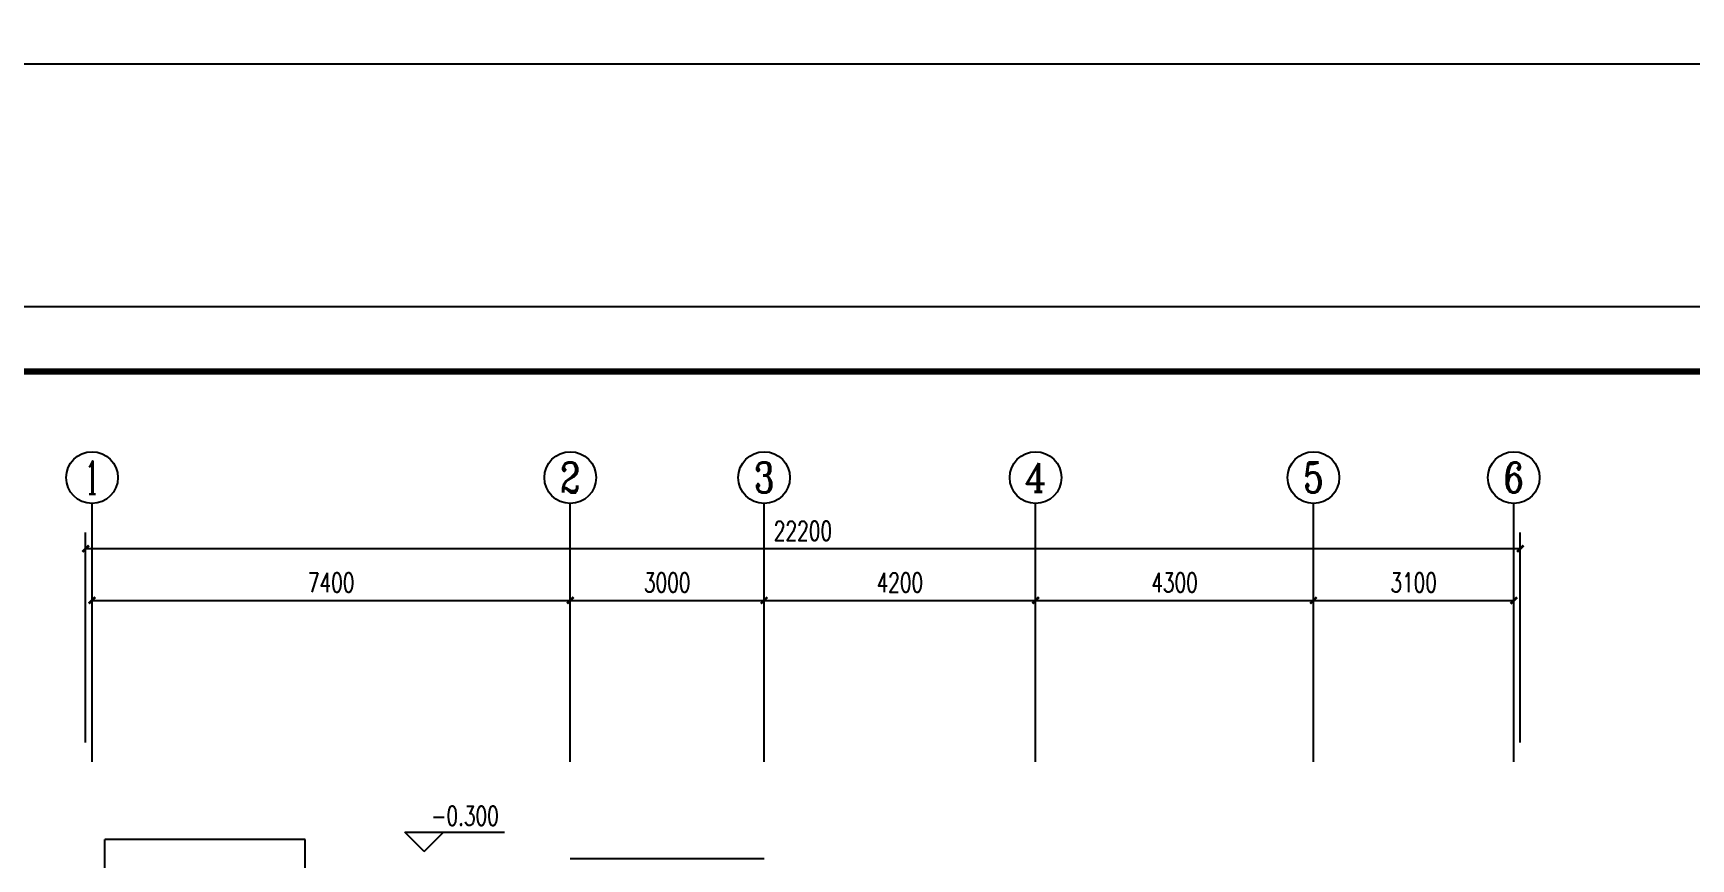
# Model space of a CAD drawing. Extents: x 6250600 to 6678662, y -692028 to -290561.
# Drawn here: x 6278601 to 6304251, y -570203 to -557426 of the extents above; entities that cross this region are included whole.
import ezdxf
from ezdxf.enums import TextEntityAlignment as Align

# ---------------------------------------------------------------- set-up
doc = ezdxf.new("R2010")
doc.units = 0
doc.header["$LTSCALE"] = 1000
doc.header["$MEASUREMENT"] = 0
doc.layers.get('0').update_dxf_attribs({"linetype": 'CONTINUOUS'})
doc.layers.get('Defpoints').update_dxf_attribs({"linetype": 'CONTINUOUS'})
for name, color, linetype in [('AXIS_TEXT', 7, 'CONTINUOUS'), ('PUB_TITLE', 4, 'CONTINUOUS'), ('建筑底图', 251, 'CONTINUOUS')]:
    doc.layers.add(name, color=color, linetype=linetype)
doc.styles.add('_TCH_AXIS', font='COMPLEX', dxfattribs={"bigfont": 'GBCBIG'})
doc.styles.add('_TCH_DIM', font='SIMPLEX', dxfattribs={"bigfont": 'GBCBIG'})
doc.styles.add('_TCH_DIM_T3', font='SIMPLEX', dxfattribs={"width": 0.705882, "bigfont": 'GBCBIG'})
doc.styles.add('COMPLEX', font='COMPLEX')
doc.dimstyles.new('_TCH_ARCH&&100', dxfattribs={"dimtxt": 297.5, "dimasz": 100, "dimexe": 250, "dimexo": 300, "dimgap": 126.25, "dimtad": 1, "dimdec": 0, "dimzin": 0, "dimdsep": 46, "dimtxsty": '_TCH_DIM_T3', "dimblk": 'ARCHTICK', "dimcen": 0.09, "dimclrt": 7, "dimazin": 2, "dimtfac": 1, "dimtdec": 0, "dimtix": 1, "dimtmove": 2, "dimatfit": 3, "dimfxl": 0, "dimtolj": 1, "dimtzin": 0, "dimarcsym": 0})

# ---------------------------------------------------------------- blocks, each defined once
blk = doc.blocks.new('_ArchTick')
at = {"color": 0, "linetype": 'ByBlock', "const_width": 0.4}
blk.add_lwpolyline([(-0.5, -0.5), (0.5, 0.5)], dxfattribs=at)
blk = doc.blocks.new('*D610')
at = {"layer": 'Defpoints', "color": 0, "transparency": 16777216}
for p in [(6301612, -565403), (6279412, -568703), (6301612, -568703)]:
    blk.add_point(p, dxfattribs=at)
at = {"layer": '建筑底图', "color": 0, "lineweight": -2, "transparency": 16777216}
for p, q in [((6279412, -568403), (6279412, -565153)), ((6301612, -568403), (6301612, -565153)), ((6279412, -565403), (6301612, -565403))]:
    blk.add_line(p, q, dxfattribs=at)
at = {"layer": '建筑底图', "color": 0, "lineweight": -2, "transparency": 16777216, "xscale": 100, "yscale": 100, "zscale": 100, "rotation": 180}
blk.add_blockref('_ArchTick', (6279412, -565403), dxfattribs=at)
at = {"layer": '建筑底图', "color": 0, "lineweight": -2, "transparency": 16777216, "xscale": 100, "yscale": 100, "zscale": 100}
blk.add_blockref('_ArchTick', (6301612, -565403), dxfattribs=at)
at = {"layer": '建筑底图', "color": 7, "transparency": 16777216, "insert": (6290512, -565128), "char_height": 297.5, "attachment_point": 5, "style": '_TCH_DIM_T3'}
blk.add_mtext('\\A1;22200', dxfattribs=at)
blk = doc.blocks.new('*D611')
at = {"layer": 'Defpoints', "color": 0, "transparency": 16777216}
for p in [(6286912, -566203), (6279512, -568703), (6286912, -568703)]:
    blk.add_point(p, dxfattribs=at)
at = {"layer": '建筑底图', "color": 0, "lineweight": -2, "transparency": 16777216}
for p, q in [((6279512, -568403), (6279512, -565953)), ((6286912, -568403), (6286912, -565953)), ((6279512, -566203), (6286912, -566203))]:
    blk.add_line(p, q, dxfattribs=at)
at = {"layer": '建筑底图', "color": 0, "lineweight": -2, "transparency": 16777216, "xscale": 100, "yscale": 100, "zscale": 100, "rotation": 180}
blk.add_blockref('_ArchTick', (6279512, -566203), dxfattribs=at)
at = {"layer": '建筑底图', "color": 0, "lineweight": -2, "transparency": 16777216, "xscale": 100, "yscale": 100, "zscale": 100}
blk.add_blockref('_ArchTick', (6286912, -566203), dxfattribs=at)
at = {"layer": '建筑底图', "color": 7, "transparency": 16777216, "insert": (6283212, -565928), "char_height": 297.5, "attachment_point": 5, "style": '_TCH_DIM_T3'}
blk.add_mtext('\\A1;7400', dxfattribs=at)
blk = doc.blocks.new('*D612')
at = {"layer": 'Defpoints', "color": 0, "transparency": 16777216}
for p in [(6289912, -566203), (6286912, -568703), (6289912, -568703)]:
    blk.add_point(p, dxfattribs=at)
at = {"layer": '建筑底图', "color": 0, "lineweight": -2, "transparency": 16777216}
for p, q in [((6286912, -568403), (6286912, -565953)), ((6289912, -568403), (6289912, -565953)), ((6286912, -566203), (6289912, -566203))]:
    blk.add_line(p, q, dxfattribs=at)
at = {"layer": '建筑底图', "color": 0, "lineweight": -2, "transparency": 16777216, "xscale": 100, "yscale": 100, "zscale": 100, "rotation": 180}
blk.add_blockref('_ArchTick', (6286912, -566203), dxfattribs=at)
at = {"layer": '建筑底图', "color": 0, "lineweight": -2, "transparency": 16777216, "xscale": 100, "yscale": 100, "zscale": 100}
blk.add_blockref('_ArchTick', (6289912, -566203), dxfattribs=at)
at = {"layer": '建筑底图', "color": 7, "transparency": 16777216, "insert": (6288412, -565928), "char_height": 297.5, "attachment_point": 5, "style": '_TCH_DIM_T3'}
blk.add_mtext('\\A1;3000', dxfattribs=at)
blk = doc.blocks.new('*D613')
at = {"layer": 'Defpoints', "color": 0, "transparency": 16777216}
for p in [(6294112, -566203), (6289912, -568703), (6294112, -568703)]:
    blk.add_point(p, dxfattribs=at)
at = {"layer": '建筑底图', "color": 0, "lineweight": -2, "transparency": 16777216}
for p, q in [((6289912, -568403), (6289912, -565953)), ((6294112, -568403), (6294112, -565953)), ((6289912, -566203), (6294112, -566203))]:
    blk.add_line(p, q, dxfattribs=at)
at = {"layer": '建筑底图', "color": 0, "lineweight": -2, "transparency": 16777216, "xscale": 100, "yscale": 100, "zscale": 100, "rotation": 180}
blk.add_blockref('_ArchTick', (6289912, -566203), dxfattribs=at)
at = {"layer": '建筑底图', "color": 0, "lineweight": -2, "transparency": 16777216, "xscale": 100, "yscale": 100, "zscale": 100}
blk.add_blockref('_ArchTick', (6294112, -566203), dxfattribs=at)
at = {"layer": '建筑底图', "color": 7, "transparency": 16777216, "insert": (6292012, -565928), "char_height": 297.5, "attachment_point": 5, "style": '_TCH_DIM_T3'}
blk.add_mtext('\\A1;4200', dxfattribs=at)
blk = doc.blocks.new('*D614')
at = {"layer": 'Defpoints', "color": 0, "transparency": 16777216}
for p in [(6298412, -566203), (6294112, -568703), (6298412, -568703)]:
    blk.add_point(p, dxfattribs=at)
at = {"layer": '建筑底图', "color": 0, "lineweight": -2, "transparency": 16777216}
for p, q in [((6294112, -568403), (6294112, -565953)), ((6298412, -568403), (6298412, -565953)), ((6294112, -566203), (6298412, -566203))]:
    blk.add_line(p, q, dxfattribs=at)
at = {"layer": '建筑底图', "color": 0, "lineweight": -2, "transparency": 16777216, "xscale": 100, "yscale": 100, "zscale": 100, "rotation": 180}
blk.add_blockref('_ArchTick', (6294112, -566203), dxfattribs=at)
at = {"layer": '建筑底图', "color": 0, "lineweight": -2, "transparency": 16777216, "xscale": 100, "yscale": 100, "zscale": 100}
blk.add_blockref('_ArchTick', (6298412, -566203), dxfattribs=at)
at = {"layer": '建筑底图', "color": 7, "transparency": 16777216, "insert": (6296262, -565928), "char_height": 297.5, "attachment_point": 5, "style": '_TCH_DIM_T3'}
blk.add_mtext('\\A1;4300', dxfattribs=at)
blk = doc.blocks.new('*D615')
at = {"layer": 'Defpoints', "color": 0, "transparency": 16777216}
for p in [(6301512, -566203), (6298412, -568703), (6301512, -568703)]:
    blk.add_point(p, dxfattribs=at)
at = {"layer": '建筑底图', "color": 0, "lineweight": -2, "transparency": 16777216}
for p, q in [((6298412, -568403), (6298412, -565953)), ((6301512, -568403), (6301512, -565953)), ((6298412, -566203), (6301512, -566203))]:
    blk.add_line(p, q, dxfattribs=at)
at = {"layer": '建筑底图', "color": 0, "lineweight": -2, "transparency": 16777216, "xscale": 100, "yscale": 100, "zscale": 100, "rotation": 180}
blk.add_blockref('_ArchTick', (6298412, -566203), dxfattribs=at)
at = {"layer": '建筑底图', "color": 0, "lineweight": -2, "transparency": 16777216, "xscale": 100, "yscale": 100, "zscale": 100}
blk.add_blockref('_ArchTick', (6301512, -566203), dxfattribs=at)
at = {"layer": '建筑底图', "color": 7, "transparency": 16777216, "insert": (6299962, -565928), "char_height": 297.5, "attachment_point": 5, "style": '_TCH_DIM_T3'}
blk.add_mtext('\\A1;3100', dxfattribs=at)
blk = doc.blocks.new('_AXISO')
blk.add_circle((0, 0), 0.5)
at = {"layer": 'AXIS_TEXT', "style": 'COMPLEX', "width": 1.041667}
blk.add_attdef('A', text='', height=0.56, dxfattribs=at).set_placement((-0.25, -0.28), (0.25, -0.28), align=Align.FIT)

msp = doc.modelspace()

# ---------------------------------------------------------------- linework, layer by layer
at = {"layer": 'PUB_TITLE', "color": 4}
for points in [[(6260946.9, -557900.9), (6320346.9, -557900.9), (6320346.9, -515900.9), (6260946.9, -515900.9)], [(6260946.9, -603660.1), (6320346.9, -603660.1), (6320346.9, -561660.1), (6260946.9, -561660.1)]]:
    msp.add_lwpolyline(points, close=True, dxfattribs=at)
at = {"layer": 'PUB_TITLE', "color": 4, "const_width": 100}
msp.add_lwpolyline([(6263446.9, -602660.1), (6319346.9, -602660.1), (6319346.9, -562660.1), (6263446.9, -562660.1)], close=True, dxfattribs=at)
at = {"layer": '建筑底图'}
for p, q in [((6279511.8, -568702.9), (6279511.8, -564702.9)), ((6286911.8, -568702.9), (6286911.8, -564702.9)), ((6289911.8, -568702.9), (6289911.8, -564702.9)), ((6294111.8, -568702.9), (6294111.8, -564702.9)), ((6298411.8, -568702.9), (6298411.8, -564702.9)), ((6301511.8, -568702.9), (6301511.8, -564702.9)), ((6279711.8, -571602.9), (6279711.8, -569902.9)), ((6282811.8, -569902.9), (6279711.8, -569902.9)), ((6282811.8, -571602.9), (6282811.8, -569902.9)), ((6284651.7, -570089.5), (6284351.7, -569789.5)), ((6284351.7, -569789.5), (6285891.9, -569789.5)), ((6284651.7, -570089.5), (6284951.7, -569789.5)), ((6289911.8, -570202.9), (6286911.8, -570202.9))]:
    msp.add_line(p, q, dxfattribs=at)

# ---------------------------------------------------------------- block references
ref = msp.add_blockref('_AXISO', (6279511.8, -564302.9), dxfattribs=dict(at, xscale=800, yscale=800, zscale=800))
ref.add_attrib('A', '1', dxfattribs={"layer": 'AXIS_TEXT', "color": 0, "height": 514.7, "style": '_TCH_AXIS'}).set_placement((6279401.5, -564560.3), (6279622.1, -564560.3), align=Align.FIT)
ref = msp.add_blockref('_AXISO', (6286911.8, -564302.9), dxfattribs=dict(at, xscale=800, yscale=800, zscale=800))
ref.add_attrib('A', '2', dxfattribs={"layer": 'AXIS_TEXT', "color": 0, "height": 465.9, "style": '_TCH_AXIS'}).set_placement((6286756.5, -564535.9), (6287067.1, -564535.9), align=Align.FIT)
ref = msp.add_blockref('_AXISO', (6289911.8, -564302.9), dxfattribs=dict(at, xscale=800, yscale=800, zscale=800))
ref.add_attrib('A', '3', dxfattribs={"layer": 'AXIS_TEXT', "color": 0, "height": 465.9, "style": '_TCH_AXIS'}).set_placement((6289756.5, -564535.9), (6290067.1, -564535.9), align=Align.FIT)
ref = msp.add_blockref('_AXISO', (6294111.8, -564302.9), dxfattribs=dict(at, xscale=800, yscale=800, zscale=800))
ref.add_attrib('A', '4', dxfattribs={"layer": 'AXIS_TEXT', "color": 0, "height": 445.4, "style": '_TCH_AXIS'}).set_placement((6293942.1, -564525.7), (6294281.5, -564525.7), align=Align.FIT)
ref = msp.add_blockref('_AXISO', (6298411.8, -564302.9), dxfattribs=dict(at, xscale=800, yscale=800, zscale=800))
ref.add_attrib('A', '5', dxfattribs={"layer": 'AXIS_TEXT', "color": 0, "height": 465.9, "style": '_TCH_AXIS'}).set_placement((6298256.5, -564535.9), (6298567.1, -564535.9), align=Align.FIT)
ref = msp.add_blockref('_AXISO', (6301511.8, -564302.9), dxfattribs=dict(at, xscale=800, yscale=800, zscale=800))
ref.add_attrib('A', '6', dxfattribs={"layer": 'AXIS_TEXT', "color": 0, "height": 465.9, "style": '_TCH_AXIS'}).set_placement((6301356.5, -564535.9), (6301667.1, -564535.9), align=Align.FIT)

# ---------------------------------------------------------------- texts
at = {"layer": '建筑底图', "style": '_TCH_DIM', "width": 0.705882}
msp.add_text('-0.300', height=297.5, dxfattribs=at).set_placement((6284761.9, -569684.5))

# ---------------------------------------------------------------- dimensions: what is measured, and where the dimension line sits
at = {"layer": '建筑底图'}
for p1, p2, distance, picture, middle in [((6279411.8, -568702.9), (6301611.8, -568702.9), 3300, '*D610', (6290511.8, -565127.9)), ((6279511.8, -568702.9), (6286911.8, -568702.9), 2500, '*D611', (6283211.8, -565927.9)), ((6286911.8, -568702.9), (6289911.8, -568702.9), 2500, '*D612', (6288411.8, -565927.9)), ((6289911.8, -568702.9), (6294111.8, -568702.9), 2500, '*D613', (6292011.8, -565927.9)), ((6294111.8, -568702.9), (6298411.8, -568702.9), 2500, '*D614', (6296261.8, -565927.9)), ((6298411.8, -568702.9), (6301511.8, -568702.9), 2500, '*D615', (6299961.8, -565927.9))]:
    dim = msp.add_aligned_dim(p1=p1, p2=p2, distance=distance, dimstyle='_TCH_ARCH&&100', dxfattribs=at)
    dim.commit()
    dim.dimension.update_dxf_attribs({"geometry": picture, "text_midpoint": middle})

doc.saveas('drawing.dxf')
